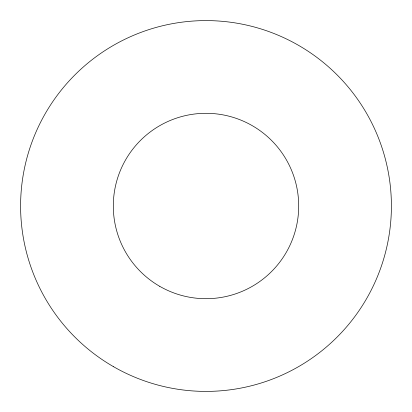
<?xml version="1.0" encoding="UTF-8"?>
<svg xmlns="http://www.w3.org/2000/svg" width="412" height="412" viewBox="0 0 412 412"><rect width="100%" height="100%" fill="white"/><g stroke="black" fill="none" stroke-linecap="round" stroke-linejoin="round"><path stroke-width="0.62" d="M159.65 286.278A92.7 92.7 0 0 0 298.7 206A92.7 92.7 0 0 0 159.65 125.722A92.7 92.7 0 0 0 159.65 286.278M113.3 366.562A185.4 185.4 0 0 0 391.4 206A185.4 185.4 0 0 0 113.3 45.438A185.4 185.4 0 0 0 113.3 366.562"/></g></svg>
